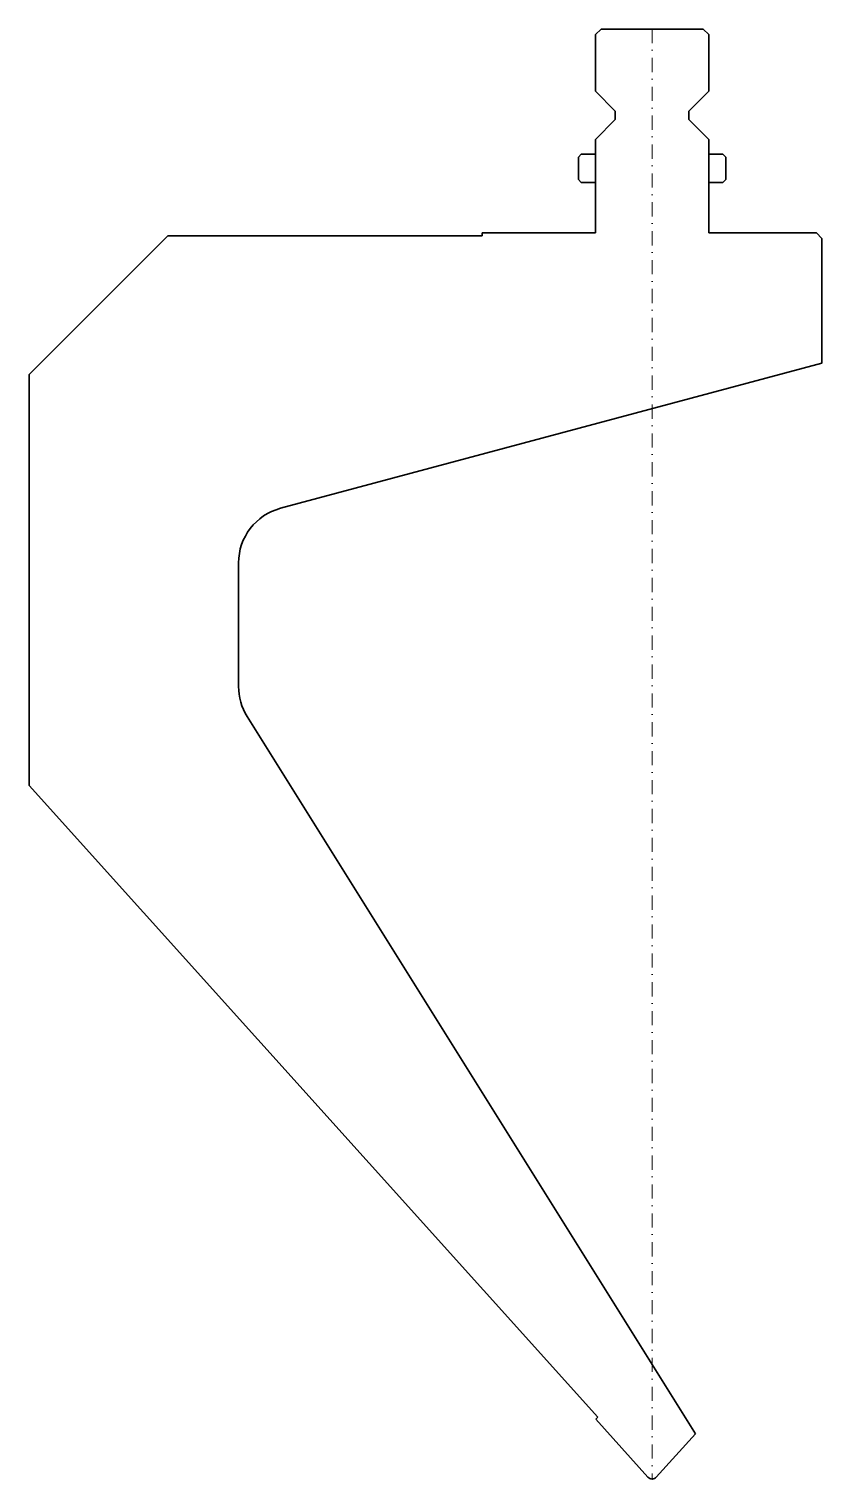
# Model space of a CAD drawing. Header units: millimetres. Extents: x -110 to 30, y 0 to 256.
import ezdxf

# ---------------------------------------------------------------- set-up
doc = ezdxf.new("R2010")
doc.units = ezdxf.units.MM
doc.header["$LTSCALE"] = 5
doc.linetypes.add('AUSGEZOGEN', pattern=[0])
doc.linetypes.add('DASHDOT', pattern=[1, 0.5, -0.25, 0, -0.25])
doc.layers.add('2', color=7, linetype='Continuous')

msp = doc.modelspace()

# ---------------------------------------------------------------- linework, layer by layer
at = {"layer": '2', "color": 7, "linetype": 'AUSGEZOGEN', "lineweight": 35}
for p, q in [((-9, 256), (-10, 255)), ((9, 256), (-9, 256)), ((10, 255), (9, 256)), ((-10, 255), (-10, 245)), ((10, 245), (10, 255)), ((-10, 245), (-6.5, 241.5)), ((6.5, 241.5), (10, 245)), ((-6.5, 241.5), (-6.5, 240)), ((6.5, 240), (6.5, 241.5)), ((-6.5, 240), (-10, 236.5)), ((10, 236.5), (6.5, 240)), ((-10, 236.5), (-10, 220)), ((10, 220), (10, 236.5)), ((-12.5, 233.9), (-13, 233.4)), ((-13, 229.4), (-13, 233.4)), ((-12.5, 233.9), (-10, 233.9)), ((10, 233.9), (12.5, 233.9)), ((12.5, 233.9), (13, 233.4)), ((13, 229.4), (13, 233.4)), ((-13, 229.4), (-12.5, 228.9)), ((-12.5, 228.9), (-10, 228.9)), ((10, 228.9), (12.5, 228.9)), ((13, 229.4), (12.5, 228.9)), ((-85.5, 219.5), (-110, 195)), ((-30, 219.5), (-85.5, 219.5)), ((-30, 220), (-30, 219.5)), ((-10, 220), (-30, 220)), ((29, 220), (10, 220)), ((30, 219), (29, 220)), ((30, 197), (30, 219)), ((-110, 195), (-110, 122.42)), ((-65.59, 171.39), (30, 197)), ((-73, 139.93), (-73, 161.73)), ((7.65, 8), (-71.48, 134.63)), ((-110, 122.42), (-9.58, 10.89)), ((-9.58, 10.89), (-9.95, 10.56)), ((-9.95, 10.56), (-0.74, 0.33)), ((0.74, 0.33), (7.65, 8))]:
    msp.add_line(p, q, dxfattribs=at)
at = {"layer": '2', "color": 7, "linetype": 'DASHDOT', "lineweight": 18}
msp.add_line((0, 256), (0, 0), dxfattribs=at)
at = {"layer": '2', "color": 7, "linetype": 'AUSGEZOGEN', "lineweight": 35}
for centre, radius, start, end in [((-63, 161.73), 10, 105, 180), ((-63, 139.93), 10, 180, 212), ((0, 1), 1, 222, 318)]:
    msp.add_arc(centre, radius, start, end, dxfattribs=at)

doc.saveas('drawing.dxf')
